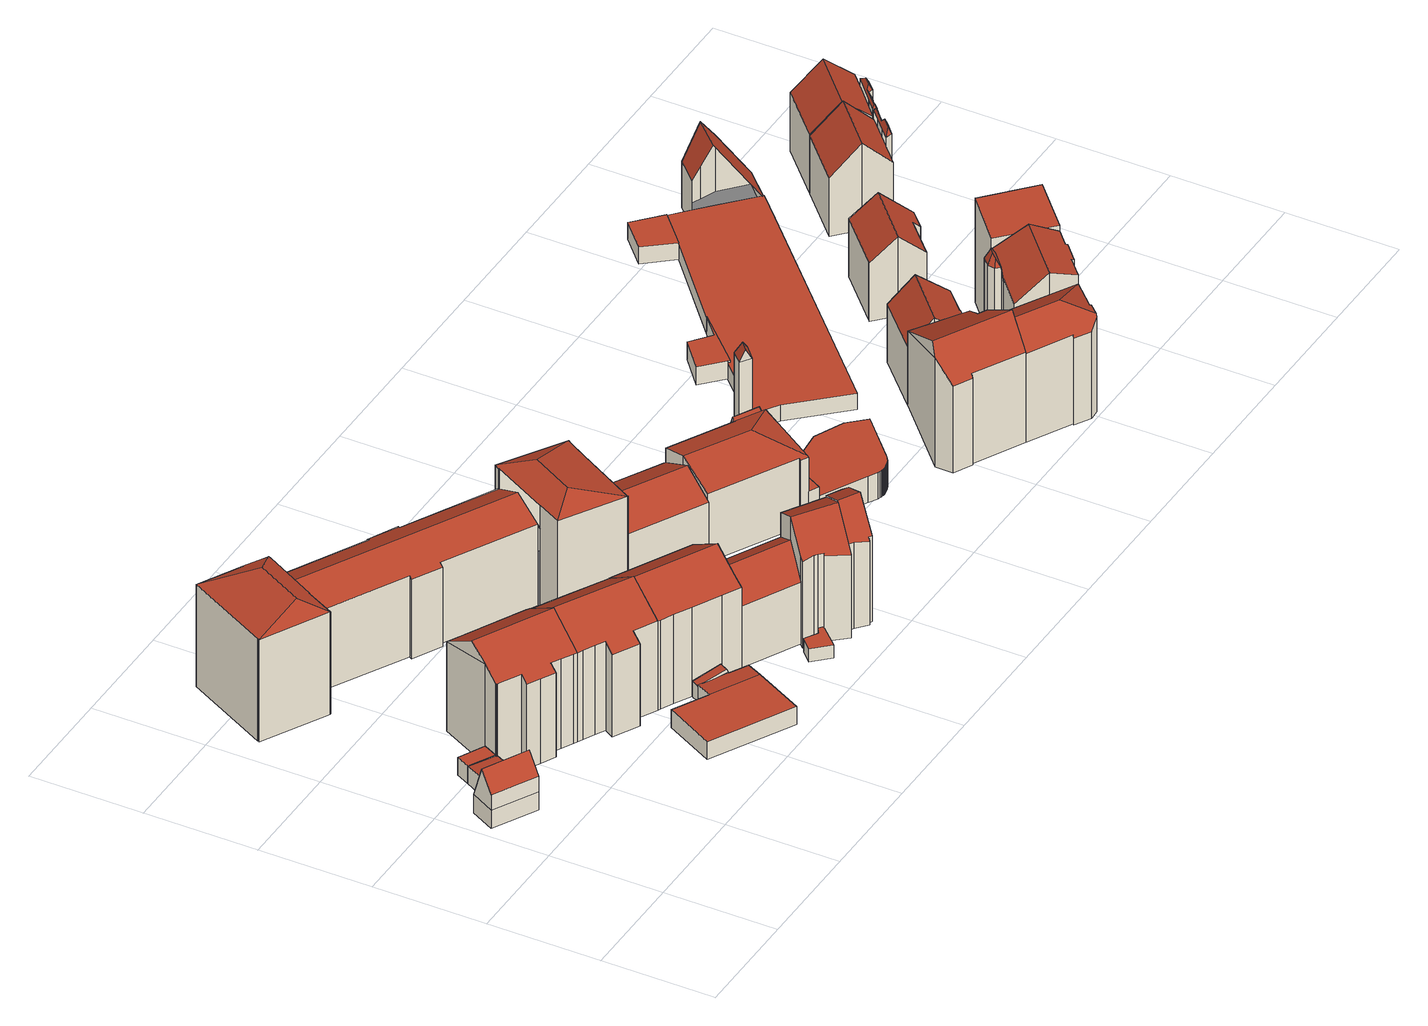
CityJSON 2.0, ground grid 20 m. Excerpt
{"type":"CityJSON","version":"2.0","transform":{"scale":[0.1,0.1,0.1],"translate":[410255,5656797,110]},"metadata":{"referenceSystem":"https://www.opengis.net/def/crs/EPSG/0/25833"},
"CityObjects":{
"building1":{"type":"Building","attributes":{"Dachtyp_tdc":"tdcGableRoof","Gemeindeschluessel":14612000,"Dachneigung":69.95,"QualitaetDacherkennung":6,"Geometrietyp2DReferenz":"3000","measuredHeight":9.77,"function":"31001_9998","roofType":"3100"},"geometry":[{"type":"Solid","lod":"2","boundaries":[[[[0,1,2,3]],[[1,4,5,2]],[[4,6,7,5]],[[6,8,9,7]],[[8,0,3,9]],[[10,11,12,13]],[[11,6,4,1,12]],[[0,13,12,1]],[[8,10,13,0]],[[6,11,10,8]],[[3,2,5,7,9]]]],"semantics":{"surfaces":[{"type":"WallSurface"},{"type":"RoofSurface"},{"type":"GroundSurface"}],"values":[[0,0,0,0,0,1,1,0,0,0,2]]}}]},
"building2":{"type":"Building","attributes":{"Dachtyp_tdc":"tdcPolyFlatRoof","Gemeindeschluessel":14612000,"Dachneigung":3.67,"QualitaetDacherkennung":54,"Geometrietyp2DReferenz":"3000","measuredHeight":3.69,"function":"31001_9998","roofType":"2100"},"geometry":[{"type":"Solid","lod":"2","boundaries":[[[[14,15,16,5]],[[15,17,18,16]],[[17,19,20,18]],[[19,21,22,20]],[[21,23,7,22]],[[23,14,5,7]],[[23,21,19,17,15,14]],[[5,16,18,20,22,7]]]],"semantics":{"surfaces":[{"type":"WallSurface"},{"type":"RoofSurface"},{"type":"GroundSurface"}],"values":[[0,0,0,0,0,0,1,2]]}}]},
"building3":{"type":"Building","attributes":{"Dachtyp_tdc":"tdcPolyFlatRoof","Gemeindeschluessel":14612000,"Dachneigung":0,"QualitaetDacherkennung":60,"Geometrietyp2DReferenz":"3000","measuredHeight":3.43,"function":"31001_9998","roofType":"1000"},"geometry":[{"type":"Solid","lod":"2","boundaries":[[[[24,25,26,16]],[[25,27,28,26]],[[27,29,18,28]],[[27,25,24,29]],[[18,16,26,28]],[[29,24,16,18]]]],"semantics":{"surfaces":[{"type":"WallSurface"},{"type":"RoofSurface"},{"type":"GroundSurface"}],"values":[[0,0,0,1,2,0]]}}]},
"building4":{"type":"Building","attributes":{"Dachtyp_tdc":"tdcFreeFormRoof","Gemeindeschluessel":14612000,"Dachneigung":32.85,"QualitaetDacherkennung":64,"Geometrietyp2DReferenz":"3000","measuredHeight":21.34,"function":"31001_9998","roofType":"5000"},"geometry":[{"type":"Solid","lod":"2","boundaries":[[[[30,31,32]],[[33,34,35,36,37,38,39,40,41,42,43,44,45,46,47,48,49]],[[50,51,44,43]],[[51,52,45,44]],[[52,53,46,45]],[[53,54,47,46]],[[54,55,48,47]],[[55,56,49,48]],[[56,57,33,49]],[[58,59,60,61,30,32,62]],[[55,54,53,52,51,50,62,32,31,63,64,65,57,56]],[[50,58,62]],[[57,65,34,33]],[[65,64,35,34]],[[64,63,36,35]],[[63,31,37,36]],[[31,30,38,37]],[[30,61,39,38]],[[61,60,40,39]],[[60,59,41,40]],[[59,58,42,41]],[[58,50,43,42]]]],"semantics":{"surfaces":[{"type":"WallSurface"},{"type":"GroundSurface"},{"type":"RoofSurface"}],"values":[[0,1,0,0,0,0,0,0,0,2,2,0,0,0,0,0,0,0,0,0,0,0]]}}]},
"building5":{"type":"Building","attributes":{"Gemeindeschluessel":14612000,"Geometrietyp2DReferenz":"3000","function":"31001_9998","roofType":"9999"},"children":["building5-1","building5-2","building5-3"]},
"building5-1":{"type":"BuildingPart","attributes":{"Dachtyp_tdc":"tdcPolyFlatRoof","Dachneigung":0,"QualitaetDacherkennung":53,"Geometrietyp2DReferenz":"3000","measuredHeight":3.42,"roofType":"1000"},"parents":["building5"],"geometry":[{"type":"MultiSurface","lod":"2","boundaries":[[[66,67,68,69]],[[67,70,71,68]],[[70,72,73,71]],[[72,74,75,73]],[[74,72,70,67,66]],[[69,68,71,73,75]]],"semantics":{"surfaces":[{"type":"WallSurface"},{"type":"RoofSurface"},{"type":"GroundSurface"}],"values":[0,0,0,0,1,2]}}]},
"building5-2":{"type":"BuildingPart","attributes":{"Dachtyp_tdc":"tdcGableRoof","Dachneigung":11.37,"QualitaetDacherkennung":5,"Geometrietyp2DReferenz":"3000","measuredHeight":4,"roofType":"3100"},"parents":["building5"],"geometry":[{"type":"MultiSurface","lod":"2","boundaries":[[[76,77,78,79,80]],[[81,82,83,84]],[[82,76,80,83]],[[81,85,77,86]],[[76,82,87]],[[77,76,87,86]],[[82,81,86,87]],[[80,79,84,83]]],"semantics":{"surfaces":[{"type":"WallSurface"},{"type":"RoofSurface"},{"type":"GroundSurface"}],"values":[0,0,0,0,0,1,1,2]}}]},
"building5-3":{"type":"BuildingPart","attributes":{"Dachtyp_tdc":"tdcPolyFlatRoof","Dachneigung":3.5,"QualitaetDacherkennung":58,"Geometrietyp2DReferenz":"3000","measuredHeight":3.43,"roofType":"2100"},"parents":["building5"],"geometry":[{"type":"MultiSurface","lod":"2","boundaries":[[[88,81,84,75,74]],[[78,89,90,79]],[[89,66,69,90]],[[66,89,78,85,88,74]],[[75,84,79,90,69]]],"semantics":{"surfaces":[{"type":"WallSurface"},{"type":"RoofSurface"},{"type":"GroundSurface"}],"values":[0,0,0,1,2]}}]},
"building6":{"type":"Building","attributes":{"Dachtyp_tdc":"tdcFreeFormRoof","Gemeindeschluessel":14612000,"Dachneigung":33.17,"QualitaetDacherkennung":66,"Geometrietyp2DReferenz":"3000","measuredHeight":21.36,"function":"31001_9998","roofType":"5000"},"geometry":[{"type":"Solid","lod":"2","boundaries":[[[[91,92,93,94]],[[92,95,96,93]],[[95,97,98,96]],[[97,99,100,98]],[[99,101,102,100]],[[101,103,104,102]],[[103,105,43,104]],[[105,106,42,43]],[[106,107,108,42]],[[107,109,110,108]],[[109,111,112,110]],[[111,91,94,112]],[[113,111,109,107,106,114]],[[95,92,91,113,114,105,103,101,99,97]],[[91,111,113]],[[106,105,114]],[[94,93,96,98,100,102,104,43,42,108,110,112]]]],"semantics":{"surfaces":[{"type":"WallSurface"},{"type":"RoofSurface"},{"type":"GroundSurface"}],"values":[[0,0,0,0,0,0,0,0,0,0,0,0,1,1,0,0,2]]}}]},
"building7":{"type":"Building","attributes":{"Dachtyp_tdc":"tdcGableRoof","Gemeindeschluessel":14612000,"Dachneigung":32.8,"QualitaetDacherkennung":71,"Geometrietyp2DReferenz":"3000","measuredHeight":21.3,"function":"31001_9998","roofType":"3100"},"geometry":[{"type":"Solid","lod":"2","boundaries":[[[[115,116,83,80]],[[116,117,118,83]],[[117,119,120,118]],[[119,91,94,120]],[[91,121,122,94]],[[121,123,112,122]],[[123,124,125,112]],[[124,126,127,125]],[[126,128,129,127]],[[128,130,131,129]],[[130,132,133,131]],[[132,134,135,133]],[[134,136,137,135]],[[136,115,80,137]],[[132,130,128,126,124,123,121]],[[121,91,119,117,116,115,136,134,132]],[[80,83,118,120,94,122,112,125,127,129,131,133,135,137]]]],"semantics":{"surfaces":[{"type":"WallSurface"},{"type":"RoofSurface"},{"type":"GroundSurface"}],"values":[[0,0,0,0,0,0,0,0,0,0,0,0,0,0,1,1,2]]}}]},
"building8":{"type":"Building","attributes":{"name":"Berufliches Schulzentrum für Gastgewerbe Dresden Ernst Lößnitzer","Gemeindeschluessel":14612000,"Geometrietyp2DReferenz":"3000","function":"31001_3021","roofType":"9999"},"children":["building8-1","building8-2","building8-3","building8-4"]},
"building8-1":{"type":"BuildingPart","attributes":{"Dachtyp_tdc":"tdcFreeFormRoof","Dachneigung":10.02,"QualitaetDacherkennung":41,"Geometrietyp2DReferenz":"3000","measuredHeight":21.14,"roofType":"5000"},"parents":["building8"],"geometry":[{"type":"MultiSurface","lod":"2","boundaries":[[[138,139,140,141]],[[139,142,140]],[[143,144,145,146,147]],[[144,148,149,150,145]],[[151,152,153,154,155]],[[152,156,157,153]],[[156,158,159,157]],[[158,160,161,159]],[[160,162,163,161]],[[162,164,165,163]],[[164,138,141,165]],[[160,158,166]],[[144,143,139,138,167]],[[158,156,152,151,148,144,167,166]],[[138,164,162,160,166,167]],[[141,140,146,145,150,168,154,153,157,159,161,163,165]]],"semantics":{"surfaces":[{"type":"WallSurface"},{"type":"RoofSurface"},{"type":"GroundSurface"}],"values":[0,0,0,0,0,0,0,0,0,0,0,1,1,1,1,2]}}]},
"building8-2":{"type":"BuildingPart","attributes":{"Dachtyp_tdc":"tdcGableRoof","Dachneigung":26.31,"QualitaetDacherkennung":75,"Geometrietyp2DReferenz":"3000","measuredHeight":18.2,"roofType":"3100"},"parents":["building8"],"geometry":[{"type":"MultiSurface","lod":"2","boundaries":[[[169,170,171,172]],[[170,173,174,171]],[[173,175,176,174]],[[149,177,178,150]],[[177,179,180,178]],[[179,181,182,180]],[[181,183,184,182]],[[183,185,186,184]],[[187,188,189,190]],[[191,188,187,185,183,181,179,177,149,192]],[[192,155,193,175,173,170,169,194,169,191]],[[172,171,174,176,195,154,168,150,178,180,182,184,186,190,189,196,172,197]],[[175,193,195,176]],[[193,155,154,195]]],"semantics":{"surfaces":[{"type":"WallSurface"},{"type":"RoofSurface"},{"type":"GroundSurface"}],"values":[0,0,0,0,0,0,0,0,0,1,1,2,0,0]}}]},
"building8-3":{"type":"BuildingPart","attributes":{"Dachtyp_tdc":"tdcHipRoof","Dachneigung":16.8,"QualitaetDacherkennung":42,"Geometrietyp2DReferenz":"3000","measuredHeight":21.45,"roofType":"3200"},"parents":["building8"],"geometry":[{"type":"MultiSurface","lod":"2","boundaries":[[[198,199,187,190,189,188]],[[200,201,202,186,185]],[[201,203,204,202]],[[203,205,206,204]],[[205,207,208,206]],[[207,209,210,208]],[[209,211,212,210]],[[211,213,214,212]],[[213,215,216,214]],[[215,217,197,216]],[[217,194,197]],[[215,213,218]],[[203,201,219]],[[213,211,209,207,205,203,219,218]],[[201,200,199,198,217,215,218,219]],[[189,190,186,202,204,206,208,210,212,214,216,197,172,196]]],"semantics":{"surfaces":[{"type":"WallSurface"},{"type":"RoofSurface"},{"type":"GroundSurface"}],"values":[0,0,0,0,0,0,0,0,0,0,0,1,1,1,1,2]}}]},
"building8-4":{"type":"BuildingPart","attributes":{"Dachtyp_tdc":"tdcPolyFlatRoof","Dachneigung":0,"QualitaetDacherkennung":67,"Geometrietyp2DReferenz":"3000","measuredHeight":5.17,"roofType":"1000"},"parents":["building8"],"geometry":[{"type":"MultiSurface","lod":"2","boundaries":[[[220,147,146,221]],[[142,222,223,140]],[[222,220,221,223]],[[222,142,147,220]],[[221,146,140,223]]],"semantics":{"surfaces":[{"type":"WallSurface"},{"type":"RoofSurface"},{"type":"GroundSurface"}],"values":[0,0,0,1,2]}}]},
"building9":{"type":"Building","attributes":{"Dachtyp_tdc":"tdcPolyFlatRoof","Gemeindeschluessel":14612000,"Dachneigung":0,"QualitaetDacherkennung":58,"Geometrietyp2DReferenz":"3000","measuredHeight":2.47,"function":"31001_9998","roofType":"1000"},"geometry":[{"type":"Solid","lod":"2","boundaries":[[[[224,225,226,227,228,229,230]],[[231,232,233,234,235,236,237]],[[230,229,232,231]],[[229,228,233,232]],[[228,227,234,233]],[[227,226,235,234]],[[226,225,236,235]],[[225,224,237,236]],[[224,230,231,237]]]],"semantics":{"surfaces":[{"type":"RoofSurface"},{"type":"GroundSurface"},{"type":"WallSurface"}],"values":[[0,1,2,2,2,2,2,2,2]]}}]},
"building10":{"type":"Building","attributes":{"Dachtyp_tdc":"tdcGableRoof","Gemeindeschluessel":14612000,"Dachneigung":32.88,"QualitaetDacherkennung":63,"Geometrietyp2DReferenz":"3000","measuredHeight":15.41,"function":"31001_9998","roofType":"3100"},"geometry":[{"type":"Solid","lod":"2","boundaries":[[[[238,239,240,241]],[[239,242,243,240]],[[242,244,245,243]],[[244,238,241,245]],[[242,239,246]],[[238,244,247]],[[239,238,247,246]],[[244,242,246,247]],[[241,240,243,245]]]],"semantics":{"surfaces":[{"type":"WallSurface"},{"type":"RoofSurface"},{"type":"GroundSurface"}],"values":[[0,0,0,0,0,0,1,1,2]]}}]},
"building11":{"type":"Building","attributes":{"Gemeindeschluessel":14612000,"Geometrietyp2DReferenz":"3000","function":"31001_9998","roofType":"9999"},"children":["building11-1","building11-2"]},
"building11-1":{"type":"BuildingPart","attributes":{"Dachtyp_tdc":"tdcGableRoof","Dachneigung":30.78,"QualitaetDacherkennung":60,"Geometrietyp2DReferenz":"3000","measuredHeight":20.07,"roofType":"3100"},"parents":["building11"],"geometry":[{"type":"MultiSurface","lod":"2","boundaries":[[[248,249,250,251,252,253,254,255,256,257,258,259,260]],[[261,262,249,248]],[[262,263,250,249]],[[263,264,251,250]],[[265,266,255,254,267]],[[266,268,256,255]],[[268,269,257,256]],[[269,270,258,257]],[[270,271,259,258]],[[271,272,260,259]],[[272,261,248,260]],[[270,269,268,266,265,273]],[[273,274,275,264,263,262,261,272,271,270]]],"semantics":{"surfaces":[{"type":"GroundSurface"},{"type":"WallSurface"},{"type":"RoofSurface"}],"values":[0,1,1,1,1,1,1,1,1,1,1,2,2]}}]},
"building11-2":{"type":"BuildingPart","attributes":{"Dachtyp_tdc":"tdcGableRoof","Dachneigung":28.6,"QualitaetDacherkennung":58,"Geometrietyp2DReferenz":"3000","measuredHeight":20.07,"roofType":"3100"},"parents":["building11"],"geometry":[{"type":"MultiSurface","lod":"2","boundaries":[[[276,277,278,279]],[[277,280,281,278]],[[280,282,283,281]],[[282,284,285,283]],[[284,286,287,285]],[[286,288,289,287]],[[288,290,291,289]],[[290,292,293,291]],[[292,267,254,293]],[[294,295,296,251,264]],[[295,276,279,296]],[[297,274,298,267,292,290,288]],[[288,286,284,282,280,277,276,295,294,297]],[[279,278,281,283,285,287,289,291,293,254,253,252,251,296]]],"semantics":{"surfaces":[{"type":"WallSurface"},{"type":"RoofSurface"},{"type":"GroundSurface"}],"values":[0,0,0,0,0,0,0,0,0,0,0,1,1,2]}}]},
"building12":{"type":"Building","attributes":{"Dachtyp_tdc":"tdcGableRoof","Gemeindeschluessel":14612000,"Dachneigung":27.25,"QualitaetDacherkennung":45,"Geometrietyp2DReferenz":"3000","measuredHeight":15.04,"function":"31001_9998","roofType":"3100"},"geometry":[{"type":"Solid","lod":"2","boundaries":[[[[299,300,301,302]],[[300,303,304,301]],[[303,305,306,304]],[[305,307,308,306]],[[307,309,310,308]],[[309,311,312,310]],[[311,313,314,312]],[[313,315,316,314]],[[315,299,302,316]],[[311,309,307,305,303]],[[303,300,299,315,313,311]],[[302,301,304,306,308,310,312,314,316]]]],"semantics":{"surfaces":[{"type":"WallSurface"},{"type":"RoofSurface"},{"type":"GroundSurface"}],"values":[[0,0,0,0,0,0,0,0,0,1,1,2]]}}]},
"building13":{"type":"Building","attributes":{"Dachtyp_tdc":"tdcPolyFlatRoof","Gemeindeschluessel":14612000,"Dachneigung":28.94,"QualitaetDacherkennung":58,"Geometrietyp2DReferenz":"3000","measuredHeight":9.3,"function":"31001_9998","roofType":"2100"},"geometry":[{"type":"Solid","lod":"2","boundaries":[[[[317,318,319,320]],[[318,321,322,319]],[[321,323,324,322]],[[323,325,326,324]],[[325,327,328,326]],[[327,329,330,328]],[[329,331,332,330]],[[331,317,320,332]],[[331,329,327,325,323,321,318,317]],[[320,319,322,324,326,328,330,332]]]],"semantics":{"surfaces":[{"type":"WallSurface"},{"type":"RoofSurface"},{"type":"GroundSurface"}],"values":[[0,0,0,0,0,0,0,0,1,2]]}}]},
"building14":{"type":"Building","attributes":{"Dachtyp_tdc":"tdcPolyFlatRoof","Gemeindeschluessel":14612000,"Dachneigung":27.32,"QualitaetDacherkennung":61,"Geometrietyp2DReferenz":"3000","measuredHeight":11.34,"function":"31001_9998","roofType":"2100"},"geometry":[{"type":"Solid","lod":"2","boundaries":[[[[333,334,335,336]],[[334,337,338,335]],[[337,339,340,338]],[[339,341,342,340]],[[341,343,344,342]],[[343,345,346,344]],[[345,347,348,346]],[[347,333,336,348]],[[347,345,343,341,339,337,334,333]],[[336,335,338,340,342,344,346,348]]]],"semantics":{"surfaces":[{"type":"WallSurface"},{"type":"RoofSurface"},{"type":"GroundSurface"}],"values":[[0,0,0,0,0,0,0,0,1,2]]}}]},
"building15":{"type":"Building","attributes":{"Gemeindeschluessel":14612000,"Geometrietyp2DReferenz":"3000","function":"31001_9998","roofType":"9999"},"children":["building15-1","building15-2","building15-3"]},
"building15-1":{"type":"BuildingPart","attributes":{"Dachtyp_tdc":"tdcFreeFormRoof","Dachneigung":71.93,"QualitaetDacherkennung":17,"Geometrietyp2DReferenz":"3000","measuredHeight":15.05,"roofType":"5000"},"parents":["building15"],"geometry":[{"type":"MultiSurface","lod":"2","boundaries":[[[349,350,351,352]],[[350,353,354,351]],[[353,355,356,354]],[[357,355,353]],[[358,357,353,350]],[[358,350,349]],[[357,358,349,355]],[[352,351,354,356]]],"semantics":{"surfaces":[{"type":"WallSurface"},{"type":"RoofSurface"},{"type":"GroundSurface"}],"values":[0,0,0,1,1,0,1,2]}}]},
"building15-2":{"type":"BuildingPart","attributes":{"Dachtyp_tdc":"tdcPolyFlatRoof","Dachneigung":0,"QualitaetDacherkennung":54,"Geometrietyp2DReferenz":"3000","measuredHeight":6.4,"roofType":"1000"},"parents":["building15"],"geometry":[{"type":"MultiSurface","lod":"2","boundaries":[[[359,360,361,362]],[[360,363,364,361]],[[363,365,366,364]],[[367,359,362,368]],[[367,369,365,363,360,359]],[[362,361,364,366,370,368]]],"semantics":{"surfaces":[{"type":"WallSurface"},{"type":"RoofSurface"},{"type":"GroundSurface"}],"values":[0,0,0,0,1,2]}}]},
"building15-3":{"type":"BuildingPart","attributes":{"Dachtyp_tdc":"tdcHipAndGableRoof","Dachneigung":24.2,"QualitaetDacherkennung":44,"Geometrietyp2DReferenz":"3000","measuredHeight":16.16,"roofType":"5000"},"parents":["building15"],"geometry":[{"type":"MultiSurface","lod":"2","boundaries":[[[371,372,306,373]],[[372,374,375,306]],[[374,376,301,375]],[[376,377,349,352,301]],[[378,379,367,368,356,355]],[[380,381,382,366,365]],[[381,371,373,382]],[[383,379,378,384]],[[378,377,376,374,384]],[[374,372,371,381,380,383,384]],[[373,306,375,301,352,356,368,370,366,382]]],"semantics":{"surfaces":[{"type":"WallSurface"},{"type":"RoofSurface"},{"type":"GroundSurface"}],"values":[0,0,0,0,0,0,0,1,1,1,2]}}]},
"building16":{"type":"Building","attributes":{"Dachtyp_tdc":"tdcPolyFlatRoof","Gemeindeschluessel":14612000,"Dachneigung":0,"QualitaetDacherkennung":80,"Geometrietyp2DReferenz":"3000","measuredHeight":4.95,"function":"31001_9998","roofType":"1000"},"geometry":[{"type":"Solid","lod":"2","boundaries":[[[[385,386,387,388]],[[386,389,390,387]],[[389,391,392,390]],[[391,393,394,392]],[[393,395,396,394]],[[395,397,398,396]],[[397,399,400,398]],[[399,401,402,400]],[[401,403,404,402]],[[403,405,406,404]],[[405,407,408,406]],[[407,409,410,408]],[[409,411,412,410]],[[411,413,414,412]],[[413,415,416,414]],[[415,417,418,416]],[[417,419,420,418]],[[419,421,422,420]],[[421,423,424,422]],[[423,425,426,424]],[[425,427,428,426]],[[427,429,430,428]],[[429,431,432,430]],[[431,433,434,432]],[[433,385,388,434]],[[433,431,429,427,425,423,421,419,417,415,413,411,409,407,405,403,401,399,397,395,393,391,389,386,385]],[[388,387,390,392,394,396,398,400,402,404,406,408,410,412,414,416,418,420,422,424,426,428,430,432,434]]]],"semantics":{"surfaces":[{"type":"WallSurface"},{"type":"RoofSurface"},{"type":"GroundSurface"}],"values":[[0,0,0,0,0,0,0,0,0,0,0,0,0,0,0,0,0,0,0,0,0,0,0,0,0,1,2]]}}]},
"building17":{"type":"Building","attributes":{"Dachtyp_tdc":"tdcFreeFormRoof","Gemeindeschluessel":14612000,"Dachneigung":31.85,"QualitaetDacherkennung":19,"Geometrietyp2DReferenz":"3000","measuredHeight":22.89,"function":"31001_9998","roofType":"5000"},"geometry":[{"type":"Solid","lod":"2","boundaries":[[[[435,436,437,438]],[[436,439,440,437]],[[439,441,442,440]],[[441,443,444,442]],[[443,445,446,444]],[[445,447,448,446]],[[447,449,450,448]],[[449,451,452,450]],[[451,435,438,452]],[[441,439,436,453,454,445,443]],[[451,449,447,454,453,435]],[[447,445,454]],[[436,435,453]],[[438,437,440,442,444,446,448,450,452]]]],"semantics":{"surfaces":[{"type":"WallSurface"},{"type":"RoofSurface"},{"type":"GroundSurface"}],"values":[[0,0,0,0,0,0,0,0,0,1,1,0,0,2]]}}]},
"building18":{"type":"Building","attributes":{"Dachtyp_tdc":"tdcFreeFormRoof","Gemeindeschluessel":14612000,"Dachneigung":32.94,"QualitaetDacherkennung":40,"Geometrietyp2DReferenz":"3000","measuredHeight":21.93,"function":"31001_9998","roofType":"5000"},"geometry":[{"type":"Solid","lod":"2","boundaries":[[[[455,456,457,458]],[[456,459,460,457]],[[459,461,462,460]],[[461,463,437,462]],[[463,464,438,437]],[[464,465,466,438]],[[465,467,468,466]],[[469,470,471,472]],[[470,473,474,471]],[[473,455,458,474]],[[470,469,475,476,473]],[[475,469,467,465,464,477]],[[475,477,463,461,459,456,455,476]],[[455,473,476]],[[464,463,477]],[[458,457,460,462,437,438,466,468,472,471,474]],[[467,469,472,468]]]],"semantics":{"surfaces":[{"type":"WallSurface"},{"type":"RoofSurface"},{"type":"GroundSurface"}],"values":[[0,0,0,0,0,0,0,0,0,0,1,1,1,0,0,2,0]]}}]},
"building19":{"type":"Building","attributes":{"Dachtyp_tdc":"tdcGableRoof","Gemeindeschluessel":14612000,"Dachneigung":38.07,"QualitaetDacherkennung":53,"Geometrietyp2DReferenz":"3000","measuredHeight":15.73,"function":"31001_9998","roofType":"3100"},"geometry":[{"type":"Solid","lod":"2","boundaries":[[[[478,479,480,481]],[[479,482,483,480]],[[482,484,485,483]],[[484,486,487,485]],[[486,488,489,487]],[[488,490,491,489]],[[490,492,493,491]],[[492,494,495,493]],[[494,496,497,495]],[[496,478,481,497]],[[492,490,488,486]],[[486,484,482,479,478,496,494,492]],[[481,480,483,485,487,489,491,493,495,497]]]],"semantics":{"surfaces":[{"type":"WallSurface"},{"type":"RoofSurface"},{"type":"GroundSurface"}],"values":[[0,0,0,0,0,0,0,0,0,0,1,1,2]]}}]},
"building20":{"type":"Building","attributes":{"Gemeindeschluessel":14612000,"Geometrietyp2DReferenz":"3000","function":"31001_9998","roofType":"9999"},"children":["building20-1","building20-2"]},
"building20-1":{"type":"BuildingPart","attributes":{"Dachtyp_tdc":"tdcGableRoof","Dachneigung":28.97,"QualitaetDacherkennung":28,"Geometrietyp2DReferenz":"3000","measuredHeight":21.07,"roofType":"3100"},"parents":["building20"],"geometry":[{"type":"MultiSurface","lod":"2","boundaries":[[[498,499,500,501]],[[499,502,503,500]],[[502,504,505,503]],[[504,506,507,505]],[[506,508,509,507]],[[510,511,512]],[[510,513,514,511]],[[513,515,516,514]],[[515,498,501,516]],[[508,517,518,509]],[[517,519,520,518]],[[519,521,522,520]],[[521,523,522]],[[517,508,506,504,502,499,498,515]],[[515,513,510,524,525,526,527,521,519,517]],[[528,529,511,514,516,501,500,503,505,507,509,518,520,522]]],"semantics":{"surfaces":[{"type":"WallSurface"},{"type":"RoofSurface"},{"type":"GroundSurface"}],"values":[0,0,0,0,0,0,0,0,0,0,0,0,0,1,1,2]}}]},
"building20-2":{"type":"BuildingPart","attributes":{"Dachtyp_tdc":"tdcFreeFormRoof","Dachneigung":62.3,"QualitaetDacherkennung":21,"Geometrietyp2DReferenz":"3000","measuredHeight":20.89,"roofType":"5000"},"parents":["building20"],"geometry":[{"type":"MultiSurface","lod":"2","boundaries":[[[523,530,528,522]],[[530,531,532,528]],[[531,533,534,532]],[[533,535,536,534]],[[535,537,538,536]],[[537,539,529,538]],[[539,512,511,529]],[[539,524,512,539,537,540]],[[537,535,541,540]],[[535,533,542,541]],[[533,531,543,542]],[[531,530,523,527,530,543]],[[530,539,540,541,542,543]],[[528,532,534,536,538,529,511,529,528,522]]],"semantics":{"surfaces":[{"type":"WallSurface"},{"type":"RoofSurface"},{"type":"GroundSurface"}],"values":[0,0,0,0,0,0,0,1,1,1,1,1,1,2]}}]},
"building21":{"type":"Building","attributes":{"Gemeindeschluessel":14612000,"Geometrietyp2DReferenz":"3000","function":"31001_9998","roofType":"9999"},"children":["building21-1","building21-2","building21-3","building21-4","building21-5"]},
"building21-1":{"type":"BuildingPart","attributes":{"Dachtyp_tdc":"tdcPolyFlatRoof","Dachneigung":0,"QualitaetDacherkennung":0,"Geometrietyp2DReferenz":"3000","measuredHeight":3.17,"roofType":"9999"},"parents":["building21"],"geometry":[{"type":"MultiSurface","lod":"2","boundaries":[[[544,545,546,547]],[[547,546,548,549,550]],[[551,548,546,545]],[[545,544,552,553,551]],[[544,547,550,552]],[[550,549,553,552]],[[551,553,549,548]]],"semantics":{"surfaces":[{"type":"RoofSurface"},{"type":"WallSurface"},{"type":"GroundSurface"},{"type":"ClosureSurface","isClosure":"1","QuelleClosure":"LoD1Solid"}],"values":[0,1,1,1,1,2,3]}}]},
"building21-2":{"type":"BuildingPart","attributes":{"Dachtyp_tdc":"tdcPolyFlatRoof","Dachneigung":0,"QualitaetDacherkennung":0,"Geometrietyp2DReferenz":"3000","measuredHeight":3.33,"roofType":"9999"},"parents":["building21"],"geometry":[{"type":"MultiSurface","lod":"2","boundaries":[[[554,555,556,557,558,559]],[[559,558,560,561,562]],[[558,557,563,560]],[[557,556,564,563]],[[556,555,565,566,564]],[[567,565,555,554]],[[562,567,554,559]],[[561,560,563,564,566,568]],[[567,568,566,565]],[[562,561,568,567]]],"semantics":{"surfaces":[{"type":"RoofSurface"},{"type":"WallSurface"},{"type":"GroundSurface"},{"type":"ClosureSurface","isClosure":"1","QuelleClosure":"LoD1Solid"}],"values":[0,1,1,1,1,1,1,2,3,3]}}]},
"building21-3":{"type":"BuildingPart","attributes":{"Dachtyp_tdc":"tdcFreeFormRoof","Dachneigung":55.74,"QualitaetDacherkennung":10,"Geometrietyp2DReferenz":"3000","measuredHeight":14.7,"roofType":"5000"},"parents":["building21"],"geometry":[{"type":"MultiSurface","lod":"2","boundaries":[[[569,570,571,572,573]],[[570,574,575,571]],[[574,576,577,575]],[[576,578,579,577]],[[578,580,581,579]],[[574,570,569,582]],[[582,583,580,578,576,574]],[[581,584,572,571,575,577,579]]],"semantics":{"surfaces":[{"type":"WallSurface"},{"type":"RoofSurface"},{"type":"GroundSurface"}],"values":[0,0,0,0,0,1,1,2]}}]},
"building21-4":{"type":"BuildingPart","attributes":{"Dachtyp_tdc":"tdcFreeFormRoof","Dachneigung":63.3,"QualitaetDacherkennung":6,"Geometrietyp2DReferenz":"3000","measuredHeight":15.95,"roofType":"5000"},"parents":["building21"],"geometry":[{"type":"MultiSurface","lod":"2","boundaries":[[[585,586,587,588,589]],[[586,590,591,587]],[[590,592,593,594,591]],[[595,592,590]],[[596,595,590,586]],[[596,586,585]],[[595,596,585,592]],[[588,587,591,594]]],"semantics":{"surfaces":[{"type":"WallSurface"},{"type":"RoofSurface"},{"type":"GroundSurface"}],"values":[0,0,0,1,1,0,1,2]}}]},
"building21-5":{"type":"BuildingPart","attributes":{"Dachtyp_tdc":"tdcPolyFlatRoof","Dachneigung":0,"QualitaetDacherkennung":0,"Geometrietyp2DReferenz":"3000","measuredHeight":3.09,"roofType":"9999"},"parents":["building21"],"geometry":[{"type":"MultiSurface","lod":"2","boundaries":[[[589,597,598,599,600,583,601,573,548,551,565,567,562,593]],[[593,562,561,594]],[[565,551,553,566]],[[548,573,572,549]],[[580,583,600]],[[600,599,602,581,580]],[[599,598,603,602]],[[598,597,604,603]],[[597,589,588,604]],[[594,561,568,566,553,549,572,584,581,602,603,604,588]],[[568,561,562,567]],[[566,568,567,565]],[[549,553,551,548]],[[581,584,601,583,580]],[[584,572,573,601]],[[594,588,589,593]]],"semantics":{"surfaces":[{"type":"RoofSurface"},{"type":"WallSurface"},{"type":"GroundSurface"},{"type":"ClosureSurface","isClosure":"1","QuelleClosure":"LoD1Solid"}],"values":[0,1,1,1,1,1,1,1,1,2,3,3,3,3,3,3]}}]},
"building22":{"type":"Building","attributes":{"Dachtyp_tdc":"tdcPolyFlatRoof","Gemeindeschluessel":14612000,"Dachneigung":0,"QualitaetDacherkennung":30,"Geometrietyp2DReferenz":"3000","measuredHeight":19.81,"function":"31001_9998","roofType":"1000"},"geometry":[{"type":"Solid","lod":"2","boundaries":[[[[605,606,607,608]],[[606,609,610,607]],[[609,611,612,610]],[[611,605,608,612]],[[611,609,606,605]],[[608,607,610,612]]]],"semantics":{"surfaces":[{"type":"WallSurface"},{"type":"RoofSurface"},{"type":"GroundSurface"}],"values":[[0,0,0,0,1,2]]}}]},
"building23":{"type":"Building","attributes":{"Dachtyp_tdc":"tdcFreeFormRoof","Gemeindeschluessel":14612000,"Dachneigung":41.2,"QualitaetDacherkennung":40,"Geometrietyp2DReferenz":"3000","measuredHeight":15.09,"function":"31001_9998","roofType":"5000"},"geometry":[{"type":"Solid","lod":"2","boundaries":[[[[613,614,615,616]],[[614,617,618,615]],[[617,619,620,618]],[[619,621,622,620]],[[621,623,624,622]],[[623,625,626,624]],[[625,627,628,626]],[[627,629,630,628]],[[629,631,632,630]],[[631,613,616,632]],[[627,625,623,621,619,617]],[[617,614,613,631,629,627]],[[616,615,618,620,622,624,626,628,630,632]]]],"semantics":{"surfaces":[{"type":"WallSurface"},{"type":"RoofSurface"},{"type":"GroundSurface"}],"values":[[0,0,0,0,0,0,0,0,0,0,1,1,2]]}}]},
"building24":{"type":"Building","attributes":{"Gemeindeschluessel":14612000,"Geometrietyp2DReferenz":"3000","function":"31001_9998","roofType":"9999"},"children":["building24-1","building24-2"]},
"building24-1":{"type":"BuildingPart","attributes":{"Dachtyp_tdc":"tdcGableRoof","Dachneigung":44.91,"QualitaetDacherkennung":52,"Geometrietyp2DReferenz":"3000","measuredHeight":16.44,"roofType":"3100"},"parents":["building24"],"geometry":[{"type":"MultiSurface","lod":"2","boundaries":[[[633,634,635,636]],[[634,637,638,635]],[[637,639,640,638]],[[639,641,642,640]],[[641,643,644,642]],[[643,645,646,644]],[[645,647,648,646]],[[647,649,650,648]],[[649,651,652,650]],[[653,633,636,654]],[[649,647,645,643]],[[643,641,639,637,634,633,653,651,649]],[[636,635,638,640,642,644,646,648,650,652,654]]],"semantics":{"surfaces":[{"type":"WallSurface"},{"type":"RoofSurface"},{"type":"GroundSurface"}],"values":[0,0,0,0,0,0,0,0,0,0,1,1,2]}}]},
"building24-2":{"type":"BuildingPart","attributes":{"Dachtyp_tdc":"tdcFreeFormRoof","Dachneigung":65.92,"QualitaetDacherkennung":18,"Geometrietyp2DReferenz":"3000","measuredHeight":14.8,"roofType":"5000"},"parents":["building24"],"geometry":[{"type":"MultiSurface","lod":"2","boundaries":[[[655,656,657,652,651]],[[656,658,659,657]],[[658,660,661,659]],[[660,662,663,661]],[[662,664,653,654,663]],[[665,664,662]],[[666,665,662,660]],[[667,666,660,658]],[[668,667,658,656]],[[668,656,655]],[[665,666,667,668,655,664]],[[652,657,659,661,663,654]]],"semantics":{"surfaces":[{"type":"WallSurface"},{"type":"RoofSurface"},{"type":"GroundSurface"}],"values":[0,0,0,0,0,1,1,1,1,1,1,2]}}]},
"building25":{"type":"Building","attributes":{"Gemeindeschluessel":14612000,"Geometrietyp2DReferenz":"3000","function":"31001_9998","roofType":"9999"},"children":["building25-1","building25-2"]},
"building25-1":{"type":"BuildingPart","attributes":{"Dachtyp_tdc":"tdcFreeFormRoof","Dachneigung":61.24,"QualitaetDacherkennung":13,"Geometrietyp2DReferenz":"3000","measuredHeight":14.91,"roofType":"5000"},"parents":["building25"],"geometry":[{"type":"MultiSurface","lod":"2","boundaries":[[[669,670,671,672]],[[670,673,674,671]],[[673,675,676,674]],[[675,677,678,676]],[[677,679,680,678]],[[679,681,657,680]],[[681,682,683,684,685,657]],[[686,687,688,689,690,691]],[[687,669,672,688]],[[682,681,692]],[[681,679,677,675,673,670,693,692]],[[670,669,694,693]],[[669,687,695,694]],[[687,686,695]],[[686,682,692,693,694,695]],[[672,671,674,676,678,680,657,685,689,688]]],"semantics":{"surfaces":[{"type":"WallSurface"},{"type":"RoofSurface"},{"type":"GroundSurface"}],"values":[0,0,0,0,0,0,0,0,0,1,1,1,1,1,1,2]}}]},
"building25-2":{"type":"BuildingPart","attributes":{"Dachtyp_tdc":"tdcGableRoof","Dachneigung":44.39,"QualitaetDacherkennung":43,"Geometrietyp2DReferenz":"3000","measuredHeight":16.45,"roofType":"3100"},"parents":["building25"],"geometry":[{"type":"MultiSurface","lod":"2","boundaries":[[[684,696,648,685]],[[696,697,698,648]],[[697,699,700,698]],[[699,690,689,700]],[[683,691,701,702,703]],[[697,704,703,702]],[[696,704,697]],[[684,683,703,704,696]],[[699,701,691,690]],[[697,702,701,699]],[[689,685,648,698,700]]],"semantics":{"surfaces":[{"type":"WallSurface"},{"type":"RoofSurface"},{"type":"GroundSurface"}],"values":[0,0,0,0,1,1,0,0,0,0,2]}}]}
},
"vertices":[
[6,304,49],[29,347,49],[29,347,14],[6,304,14],[60,331,49],[60,331,14],[106,307,49],[106,307,14],[83,262,49],[83,262,14],[83,262,78],[96,286,112],[18,327,112],[6,304,78],
[60,331,51],[91,391,47],[91,391,14],[136,366,47],[136,366,14],[135,364,47],[135,364,14],[137,364,47],[137,364,14],[106,307,51],
[91,391,48],[103,415,48],[103,415,14],[149,392,48],[149,392,14],[136,366,48],
[197,485,183],[149,392,204],[165,424,227],[176,343,13],[137,364,13],[135,364,13],[136,366,13],[149,392,13],[197,485,13],[200,483,13],[306,429,13],[327,417,13],[332,413,13],[267,295,13],[261,298,13],[241,309,13],[224,318,13],[217,305,13],[192,318,13],[169,330,13],[267,295,183],[261,298,183],[241,309,183],[224,318,184],[217,305,174],[192,318,174],[169,330,174],[176,343,184],[332,413,184],[327,417,184],[306,429,183],[200,483,183],[300,354,227],[136,366,185],[135,364,183],[137,364,184],
[514,110,47],[468,21,47],[468,21,13],[514,110,13],[322,98,47],[322,98,13],[369,186,47],[369,186,13],[432,153,47],[432,153,13],
[504,171,47],[496,156,47],[496,156,45],[496,156,13],[504,171,13],[447,182,42],[455,196,42],[455,196,13],[447,182,13],[478,165,45],[494,157,53],[502,172,53],
[447,182,45],[529,138,45],[529,138,13],
[398,226,183],[358,247,183],[358,247,13],[398,226,13],[349,230,170],[349,230,13],[304,254,170],[304,254,13],[314,271,183],[314,271,13],[297,280,183],[297,280,13],[277,290,183],[277,290,13],[267,295,182],[332,413,182],[342,410,181],[342,410,13],[363,399,181],[363,399,13],[462,345,181],[462,345,13],[430,285,227],[300,355,227],
[504,171,183],[455,196,183],[425,212,183],[425,212,13],[403,223,182],[403,223,13],[430,285,226],[430,285,13],[462,345,182],[466,343,182],[466,343,13],[488,331,182],[488,331,13],[594,275,183],[594,275,13],[598,273,183],[598,273,13],[567,213,226],[567,213,13],[545,172,196],[545,172,13],[536,154,183],[536,154,13],
[115,878,207],[191,837,207],[191,837,12],[115,878,12],[191,837,64],[224,819,207],[232,815,207],[232,815,12],[224,819,12],[224,819,64],[229,810,207],[229,810,168],[229,810,12],[178,714,207],[177,714,207],[177,714,12],[178,714,12],[178,714,166],[151,663,207],[151,663,12],[150,663,207],[150,663,12],[35,725,207],[35,725,12],[37,727,207],[37,727,12],[36,728,207],[36,728,12],[136,714,224],[181,799,224],[204,763,12],
[549,517,167],[391,602,167],[391,602,12],[549,517,12],[387,595,163],[387,595,12],[336,622,163],[336,622,12],[390,725,168],[390,725,12],[394,731,164],[394,731,12],[444,704,165],[444,704,12],[442,700,166],[442,700,12],[600,614,168],[600,614,12],[599,612,168],[600,612,168],[600,612,12],[599,612,12],[575,566,194],[204,763,194],[339,627,166],[545,511,163],[339,627,12],[575,566,12],[545,511,12],
[600,612,207],[599,612,207],[600,614,207],[605,622,207],[605,622,12],[722,557,201],[722,557,12],[718,551,201],[718,551,12],[699,518,201],[699,518,12],[639,410,201],[639,410,12],[639,408,201],[639,408,12],[638,408,201],[638,408,12],[522,468,208],[522,468,12],[545,511,208],[584,484,227],[625,559,227],
[258,883,64],[258,883,12],[225,901,64],[225,901,12],
[679,87,37],[682,89,37],[674,95,37],[663,88,37],[640,102,37],[620,82,37],[647,53,37],[647,53,12],[620,82,12],[640,102,12],[663,88,12],[674,95,12],[682,89,12],[679,87,12],
[655,115,129],[545,172,129],[545,172,12],[655,115,12],[598,273,130],[598,273,12],[743,198,130],[743,198,12],[572,224,166],[700,157,166],
[753,50,11],[749,46,11],[730,63,11],[721,68,11],[766,110,11],[769,113,11],[818,159,11],[826,155,11],[845,145,11],[854,140,11],[805,93,11],[792,80,11],[759,47,11],[753,50,175],[749,46,171],[730,63,175],[721,68,175],[818,159,174],[826,155,174],[818,159,171],[845,145,174],[854,140,173],[805,93,212],[792,80,201],[759,47,174],[769,113,212],[768,111,211],[766,110,210],
[679,87,174],[682,89,176],[682,89,11],[679,87,11],[674,95,177],[674,95,11],[669,99,177],[669,99,11],[648,108,175],[648,108,11],[655,115,180],[655,115,11],[698,156,212],[698,156,11],[743,198,176],[743,198,11],[772,183,174],[772,183,11],[721,68,179],[707,55,169],[707,55,11],[766,110,212],[769,113,210],
[825,447,130],[828,445,130],[828,445,11],[825,447,11],[799,391,162],[799,391,11],[773,342,129],[773,342,11],[771,339,128],[771,339,11],[639,410,127],[639,410,11],[668,462,162],[668,462,11],[699,518,129],[699,518,11],[712,510,129],[712,510,11],
[748,521,84],[740,507,84],[740,507,14],[748,521,14],[717,520,99],[717,520,14],[712,510,99],[712,510,14],[699,518,107],[699,518,14],[718,551,107],[718,551,14],[749,533,87],[749,533,14],[744,524,87],[744,524,14],
[824,604,90],[779,516,88],[779,516,11],[824,604,11],[749,533,106],[749,533,11],[718,551,124],[718,551,11],[722,557,124],[722,557,11],[740,590,124],[740,590,11],[767,636,124],[767,636,11],[813,609,97],[813,609,11],
[940,385,139],[947,398,139],[947,398,11],[940,385,11],[996,371,139],[996,371,11],[989,358,139],[989,358,11],[986,368,161],[943,391,161],
[1007,310,75],[970,280,75],[970,280,11],[1007,310,11],[950,243,75],[950,243,11],[932,252,75],[932,252,11],[973,328,75],[973,328,11],[933,255,75],[933,255,11],
[920,262,142],[773,342,142],[920,262,11],[805,402,172],[805,402,11],[828,445,157],[940,385,157],[989,358,157],[973,328,152],[932,252,140],[919,259,140],[919,259,11],[933,255,142],[914,342,172],
[1088,200,58],[1086,198,58],[1086,198,8],[1088,200,8],[1084,197,58],[1084,197,8],[1081,195,58],[1081,195,8],[1079,194,58],[1079,194,8],[1076,193,58],[1076,193,8],[1074,192,58],[1074,192,8],[1070,191,58],[1070,191,8],[1066,190,58],[1066,190,8],[1064,190,58],[1064,190,8],[1061,189,58],[1061,189,8],[1058,189,58],[1058,189,8],[1055,190,58],[1055,190,8],[1053,190,58],[1053,190,8],[1050,191,58],[1050,191,8],[1046,192,58],[1046,192,8],[1030,201,58],[1030,201,8],[950,243,58],[950,243,8],[970,280,58],[970,280,8],[1007,310,58],[1007,310,8],[1017,318,58],[1017,318,8],[1081,324,58],[1081,324,8],[1134,300,58],[1134,300,8],[1162,270,58],[1162,270,8],[1091,203,58],[1091,203,8],
[1335,160,192],[1283,63,179],[1283,63,7],[1335,160,7],[1195,110,179],[1195,110,7],[1193,107,172],[1193,107,7],[1161,124,172],[1161,124,7],[1161,155,214],[1161,155,7],[1282,269,148],[1282,269,7],[1354,200,164],[1354,200,7],[1320,167,193],[1320,167,7],[1301,97,236],[1173,166,236],
[1404,5,187],[1386,4,172],[1386,4,7],[1404,5,7],[1358,20,172],[1358,20,7],[1360,22,177],[1360,22,7],[1283,63,176],[1335,160,176],[1336,159,176],[1336,159,7],[1379,136,176],[1379,136,7],[1482,80,175],[1426,30,189],[1426,30,7],[1482,80,7],[1429,28,187],[1429,28,7],[1371,52,226],[1407,8,192],[1298,92,226],
[1405,243,116],[1376,215,116],[1376,215,6],[1405,243,6],[1374,218,119],[1374,218,6],[1354,200,120],[1354,200,6],[1314,239,163],[1314,239,6],[1282,269,118],[1282,269,6],[1366,350,117],[1366,350,6],[1398,319,163],[1398,319,6],[1439,280,119],[1439,280,6],[1403,245,119],[1403,245,6],
[1568,159,192],[1543,136,192],[1543,136,6],[1568,159,6],[1546,133,190],[1546,133,6],[1515,105,190],[1515,105,6],[1512,108,192],[1512,108,6],[1482,80,192],[1482,80,6],[1478,226,183],[1478,226,6],[1478,226,172],[1488,235,183],[1488,235,6],[1532,193,217],[1532,193,6],[1436,105,217],[1436,105,6],[1379,136,183],[1379,136,6],[1430,182,183],[1430,182,6],[1430,182,174],[1473,222,183],[1468,217,183],[1438,190,183],[1433,185,183],[1438,190,6],[1468,217,6],
[1438,190,196],[1431,198,196],[1431,198,6],[1432,211,196],[1432,211,6],[1447,225,196],[1447,225,6],[1461,226,196],[1461,226,6],[1468,217,196],[1457,218,211],[1451,215,215],[1442,207,215],[1439,201,210],
[1409,808,36],[1448,759,36],[1503,810,36],[1457,853,36],[1503,810,35],[1503,810,4],[1457,853,4],[1448,759,35],[1409,808,4],[1448,759,4],
[1216,543,38],[1299,629,38],[1262,596,38],[1227,624,38],[1176,581,38],[1213,546,38],[1176,581,4],[1213,546,4],[1213,546,35],[1227,624,4],[1262,596,4],[1299,629,35],[1299,629,4],[1216,543,35],[1216,543,4],
[1533,783,90],[1568,819,92],[1568,819,4],[1533,783,4],[1533,783,35],[1602,805,151],[1602,805,4],[1630,794,111],[1630,794,4],[1673,755,26],[1673,755,4],[1619,703,31],[1619,703,4],[1559,759,151],[1617,705,35],[1559,759,4],
[1114,449,141],[1095,462,141],[1095,462,4],[1114,449,4],[1114,449,35],[1115,481,141],[1115,481,4],[1137,471,141],[1137,471,35],[1137,471,4],[1117,468,164],[1104,455,163],
[1156,422,35],[1238,333,35],[1575,660,35],[1619,703,35],[1559,759,35],[1575,660,4],[1238,333,4],[1156,422,4],
[1648,233,203],[1568,159,203],[1568,159,5],[1648,233,5],[1488,235,203],[1488,235,5],[1568,306,203],[1568,306,5],
[1570,417,116],[1512,361,116],[1512,361,5],[1570,417,5],[1479,393,156],[1479,393,5],[1446,425,116],[1446,425,5],[1450,428,116],[1450,428,5],[1449,428,115],[1449,428,5],[1533,508,116],[1533,508,5],[1566,475,156],[1566,475,5],[1607,435,105],[1607,435,5],[1579,408,105],[1579,408,5],
[1710,536,120],[1703,529,120],[1703,529,2],[1710,536,2],[1697,524,120],[1697,524,2],[1693,520,120],[1693,520,2],[1688,515,120],[1688,515,2],[1652,549,167],[1652,549,2],[1613,586,113],[1613,586,2],[1696,665,113],[1696,665,2],[1735,628,167],[1735,628,2],[1771,594,120],[1771,594,2],[1717,543,120],[1717,543,2],
[1771,594,138],[1775,590,138],[1775,590,2],[1749,567,138],[1749,567,2],[1750,558,138],[1750,558,2],[1730,540,138],[1730,540,2],[1717,543,138],[1729,546,150],[1744,560,150],[1747,567,143],[1771,590,143],
[1814,619,140],[1805,621,140],[1805,621,2],[1814,619,2],[1793,608,140],[1793,608,2],[1788,604,140],[1788,604,2],[1784,600,140],[1784,600,2],[1782,597,140],[1782,597,2],[1775,590,140],[1770,595,140],[1770,595,126],[1770,595,114],[1770,595,2],[1830,650,140],[1830,635,140],[1830,635,2],[1830,650,2],[1830,650,114],[1830,650,125],[1775,595,146],[1805,624,145],[1812,625,151],[1824,637,150],
[1696,665,114],[1778,744,114],[1778,744,2],[1853,672,114],[1853,672,2],[1853,672,125],[1817,707,166],[1734,629,166],[1696,665,115]
]}
